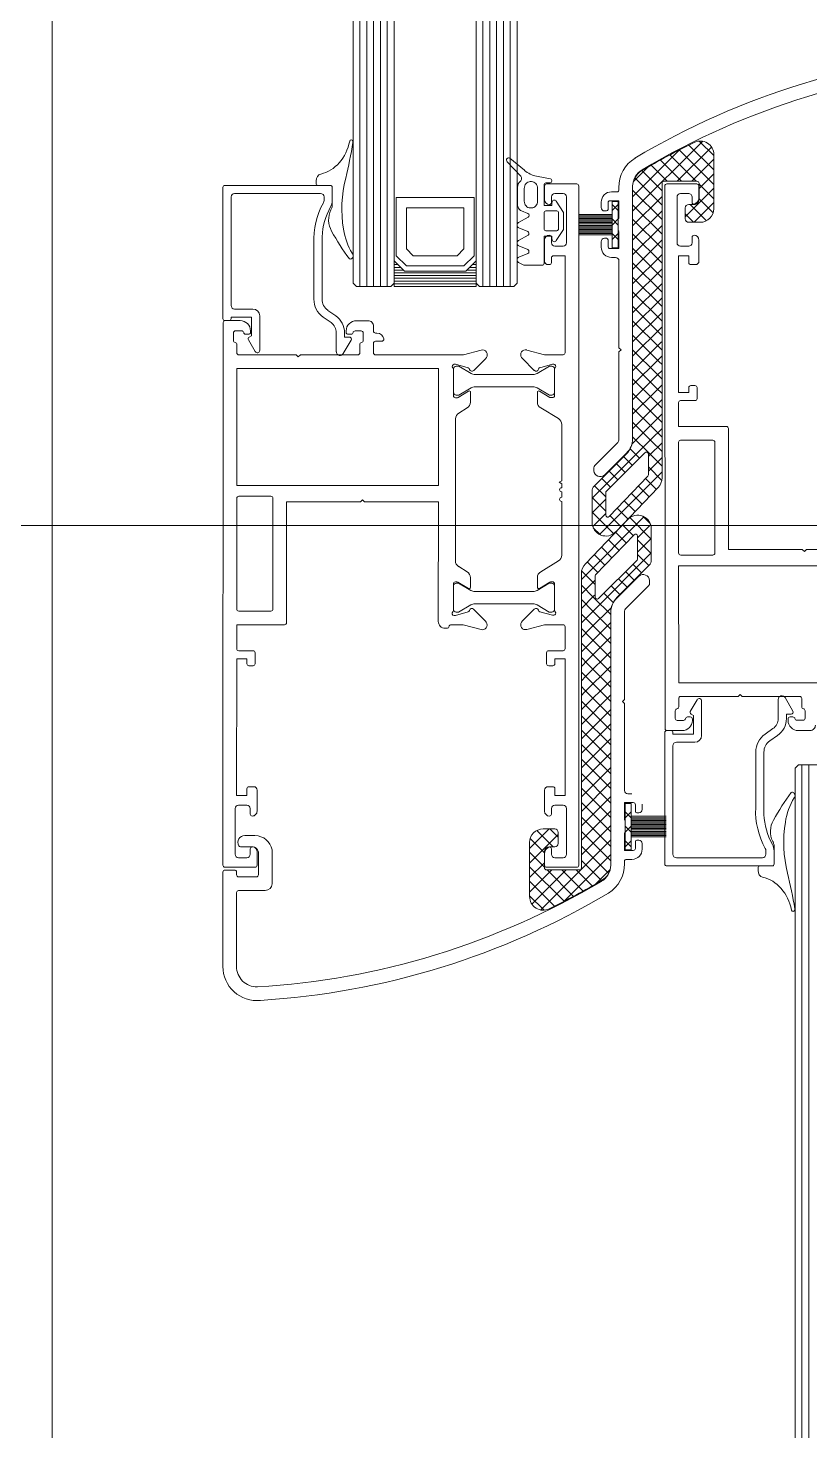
# Model space of a CAD drawing. Header units: centimetres. Extents: x 118932 to 154602, y -32682 to -23521.
# Drawn here: x 137013.46 to 137024.9, y -28191.55 to -28171.02 of the extents above; entities that cross this region are included whole.
import ezdxf

# ---------------------------------------------------------------- set-up
doc = ezdxf.new("R2010")
doc.units = ezdxf.units.CM
doc.header["$LTSCALE"] = 50
doc.header["$MEASUREMENT"] = 0
doc.layers.add('GEN_02_TF_Pencere', color=7, linetype='Continuous', lineweight=9, true_color=0x6093ac)
doc.layers.add('GEN_05_ML_Mermer', color=7, linetype='Continuous', lineweight=9, true_color=0x9d8692)
doc.layers.add('revizyon notlar', color=1, linetype='Continuous', lineweight=30)

# ---------------------------------------------------------------- blocks, each defined once
blk = doc.blocks.new('P36')
at = {"layer": 'GEN_02_TF_Pencere'}
for p, q in [((137018.335, -28098.425), (137018.335, -28174.755)), ((137018.435, -28098.375), (137018.435, -28174.805)), ((137018.535, -28098.375), (137018.535, -28174.805)), ((137018.635, -28098.375), (137018.635, -28174.805)), ((137018.735, -28098.375), (137018.735, -28174.805)), ((137018.835, -28098.375), (137018.835, -28174.805)), ((137018.935, -28098.375), (137018.935, -28174.43)), ((137020.135, -28098.375), (137020.135, -28174.43)), ((137020.235, -28098.375), (137020.235, -28174.805)), ((137020.335, -28098.375), (137020.335, -28174.805)), ((137020.435, -28098.375), (137020.435, -28174.805)), ((137020.535, -28098.375), (137020.535, -28174.805)), ((137020.635, -28098.375), (137020.635, -28174.805)), ((137020.735, -28098.425), (137020.735, -28174.755)), ((137020.787, -28173.191), (137020.588, -28172.979)), ((137020.627, -28172.927), (137020.843, -28173.105)), ((137017.794, -28173.257), (137017.794, -28173.295)), ((137017.794, -28173.295), (137017.794, -28173.295)), ((137017.819, -28173.325), (137018.004, -28173.325)), ((137018.029, -28173.355), (137018.029, -28173.616)), ((137020.741, -28173.604), (137020.741, -28173.35)), ((137020.839, -28173.369), (137020.839, -28173.555)), ((137020.946, -28173.269), (137020.927, -28173.269)), ((137021.034, -28173.555), (137021.034, -28173.369)), ((137021.13, -28173.32), (137021.13, -28173.62)), ((137021.217, -28173.29), (137021.156, -28173.29)), ((137022.9, -28181.275), (137022.895, -28173.335)), ((137022.925, -28173.305), (137023.365, -28173.305)), ((137023.395, -28173.335), (137023.395, -28173.535)), ((137020.105, -28173.505), (137018.965, -28173.505)), ((137018.965, -28173.505), (137018.965, -28174.355)), ((137020.105, -28174.355), (137020.105, -28173.505)), ((137021.13, -28173.62), (137021.244, -28173.62)), ((137021.244, -28173.62), (137021.244, -28173.58)), ((137021.308, -28173.557), (137021.412, -28173.72)), ((137022.125, -28173.56), (137022.125, -28174.24)), ((137022.215, -28173.56), (137022.125, -28173.56)), ((137022.125, -28173.56), (137022.125, -28173.56)), ((137022.215, -28173.604), (137022.125, -28173.694)), ((137022.125, -28173.604), (137022.215, -28173.694)), ((137022.215, -28174.24), (137022.215, -28173.56)), ((137023.075, -28173.495), (137023.075, -28174.165)), ((137023.245, -28173.445), (137023.125, -28173.445)), ((137023.295, -28173.575), (137023.295, -28173.495)), ((137018.018, -28173.665), (137018.009, -28173.684)), ((137019.955, -28173.655), (137019.115, -28173.655)), ((137019.115, -28173.655), (137019.115, -28174.255)), ((137019.955, -28174.255), (137019.955, -28173.655)), ((137020.755, -28173.87), (137020.895, -28173.791)), ((137020.892, -28173.737), (137020.799, -28173.698)), ((137020.799, -28173.698), (137020.799, -28173.698)), ((137020.927, -28173.655), (137020.946, -28173.655)), ((137020.927, -28173.655), (137020.927, -28173.655)), ((137021.129, -28173.73), (137021.129, -28173.96)), ((137021.137, -28173.709), (137021.137, -28173.709)), ((137021.315, -28173.7), (137021.156, -28173.7)), ((137021.341, -28173.96), (137021.341, -28173.73)), ((137021.412, -28173.72), (137021.411, -28173.97)), ((137022.125, -28173.75), (137021.637, -28173.75)), ((137022.125, -28173.77), (137021.637, -28173.77)), ((137022.125, -28173.79), (137021.637, -28173.79)), ((137022.125, -28173.81), (137021.637, -28173.81)), ((137022.125, -28173.83), (137021.637, -28173.83)), ((137022.125, -28173.85), (137021.637, -28173.85)), ((137022.215, -28173.816), (137022.125, -28173.906)), ((137022.125, -28173.816), (137022.215, -28173.906)), ((137020.755, -28174.134), (137020.895, -28174.055)), ((137020.892, -28174.001), (137020.758, -28173.945)), ((137021.156, -28173.99), (137021.314, -28173.99)), ((137021.411, -28173.97), (137021.308, -28174.133)), ((137022.125, -28173.87), (137021.637, -28173.87)), ((137022.125, -28173.89), (137021.637, -28173.89)), ((137022.125, -28173.91), (137021.637, -28173.91)), ((137022.125, -28173.93), (137021.637, -28173.93)), ((137022.125, -28173.95), (137021.637, -28173.95)), ((137022.125, -28173.97), (137021.637, -28173.97)), ((137022.125, -28173.99), (137021.637, -28173.99)), ((137022.125, -28174.01), (137021.637, -28174.01)), ((137022.125, -28174.03), (137021.637, -28174.03)), ((137022.125, -28174.05), (137021.637, -28174.05)), ((137022.215, -28174.028), (137022.125, -28174.118)), ((137022.125, -28174.028), (137022.215, -28174.118)), ((137019.115, -28174.255), (137019.215, -28174.355)), ((137019.855, -28174.355), (137019.955, -28174.255)), ((137020.891, -28174.265), (137020.758, -28174.209)), ((137021.244, -28174.07), (137021.129, -28174.07)), ((137021.129, -28174.07), (137021.129, -28174.465)), ((137021.244, -28174.11), (137021.244, -28174.07)), ((137022.125, -28174.24), (137022.215, -28174.24)), ((137022.216, -28174.239), (137022.215, -28174.241)), ((137023.126, -28174.215), (137023.246, -28174.215)), ((137023.295, -28174.165), (137023.295, -28174.085)), ((137023.395, -28174.125), (137023.396, -28174.435)), ((137018.335, -28174.353), (137018.333, -28174.34)), ((137018.935, -28174.805), (137018.935, -28174.43)), ((137018.935, -28174.43), (137019.085, -28174.58)), ((137018.935, -28174.445), (137018.95, -28174.445)), ((137018.965, -28174.355), (137019.115, -28174.505)), ((137019.215, -28174.355), (137019.855, -28174.355)), ((137019.955, -28174.505), (137020.105, -28174.355)), ((137019.985, -28174.58), (137020.135, -28174.43)), ((137020.12, -28174.445), (137020.135, -28174.445)), ((137020.135, -28174.43), (137020.135, -28174.805)), ((137020.812, -28174.484), (137020.755, -28174.452)), ((137020.758, -28174.376), (137020.891, -28174.321)), ((137023.246, -28174.355), (137023.096, -28174.355)), ((137023.096, -28174.355), (137023.097, -28176.355)), ((137023.246, -28174.455), (137023.246, -28174.355)), ((137018.935, -28174.485), (137018.99, -28174.485)), ((137018.935, -28174.525), (137019.03, -28174.525)), ((137018.935, -28174.565), (137019.07, -28174.565)), ((137018.935, -28174.605), (137020.135, -28174.605)), ((137018.935, -28174.645), (137020.135, -28174.645)), ((137019.085, -28174.58), (137019.985, -28174.58)), ((137019.115, -28174.505), (137019.955, -28174.505)), ((137020, -28174.565), (137020.135, -28174.565)), ((137020.04, -28174.525), (137020.135, -28174.525)), ((137020.08, -28174.485), (137020.135, -28174.485)), ((137021.102, -28174.495), (137020.851, -28174.494)), ((137023.346, -28174.485), (137023.276, -28174.485)), ((137018.335, -28174.755), (137018.385, -28174.805)), ((137018.385, -28174.805), (137018.885, -28174.805)), ((137018.885, -28174.805), (137018.935, -28174.755)), ((137018.935, -28174.685), (137020.135, -28174.685)), ((137018.935, -28174.725), (137020.135, -28174.725)), ((137018.935, -28174.765), (137020.135, -28174.765)), ((137020.135, -28174.805), (137018.935, -28174.805)), ((137018.935, -28174.805), (137018.935, -28174.805)), ((137018.935, -28174.805), (137020.135, -28174.805)), ((137020.135, -28174.755), (137020.185, -28174.805)), ((137020.185, -28174.805), (137020.685, -28174.805)), ((137020.685, -28174.805), (137020.735, -28174.755)), ((137023.247, -28176.355), (137023.247, -28176.285)), ((137023.277, -28176.255), (137023.337, -28176.255)), ((137023.367, -28176.285), (137023.367, -28176.445)), ((137023.097, -28176.355), (137023.247, -28176.355)), ((137023.097, -28176.505), (137023.097, -28176.855)), ((137023.337, -28176.475), (137023.127, -28176.475)), ((137023.097, -28176.855), (137023.797, -28176.854)), ((137023.827, -28176.884), (137023.828, -28178.654)), ((137023.097, -28177.085), (137023.098, -28178.705)), ((137023.598, -28177.055), (137023.127, -28177.055)), ((137023.628, -28178.705), (137023.628, -28177.085)), ((137004.928, -28178.305), (137054.931, -28178.305)), ((137023.128, -28178.735), (137023.599, -28178.735)), ((137023.62, -28178.726), (137023.62, -28178.726)), ((137023.828, -28178.654), (137024.908, -28178.654)), ((137024.908, -28178.654), (137024.938, -28178.684)), ((137024.938, -28178.684), (137024.968, -28178.654)), ((137024.968, -28178.654), (137026.048, -28178.653)), ((137026.049, -28178.893), (137023.098, -28178.895)), ((137023.098, -28178.895), (137023.099, -28180.605)), ((137023.098, -28178.895), (137023.098, -28178.895)), ((137023.099, -28180.605), (137026.05, -28180.603)), ((137023.969, -28180.804), (137023.129, -28180.805)), ((137023.999, -28180.774), (137023.969, -28180.804)), ((137024.029, -28180.804), (137023.999, -28180.774)), ((137024.869, -28180.804), (137024.029, -28180.804)), ((137024.657, -28180.822), (137024.771, -28181.02)), ((137023.049, -28181.015), (137023.049, -28181.125)), ((137023.099, -28180.835), (137023.099, -28180.956)), ((137023.269, -28181.023), (137023.368, -28180.853)), ((137023.435, -28180.871), (137023.435, -28181.375)), ((137024.555, -28181.128), (137024.555, -28180.849)), ((137024.899, -28180.955), (137024.899, -28180.834)), ((137024.949, -28181.124), (137024.949, -28181.014)), ((137023.079, -28181.155), (137023.169, -28181.155)), ((137023.229, -28181.105), (137023.269, -28181.105)), ((137023.315, -28181.085), (137023.28, -28181.064)), ((137023.299, -28181.135), (137023.299, -28181.155)), ((137023.315, -28181.355), (137023.315, -28181.085)), ((137024.745, -28181.065), (137024.675, -28181.065)), ((137024.675, -28181.065), (137024.675, -28181.128)), ((137024.699, -28181.154), (137024.699, -28181.134)), ((137024.729, -28181.104), (137024.77, -28181.104)), ((137024.829, -28181.154), (137024.919, -28181.154)), ((137022.895, -28183.255), (137022.895, -28181.335)), ((137022.9, -28181.275), (137022.9, -28181.275)), ((137022.925, -28181.305), (137022.985, -28181.305)), ((137023.15, -28181.305), (137022.93, -28181.305)), ((137023.015, -28181.335), (137023.015, -28181.355)), ((137023.015, -28181.355), (137023.315, -28181.355)), ((137024.363, -28181.357), (137024.478, -28181.276)), ((137024.547, -28181.374), (137024.431, -28181.455)), ((137025.02, -28181.304), (137024.85, -28181.304)), ((137023.015, -28181.525), (137023.015, -28183.115)), ((137023.335, -28181.475), (137023.065, -28181.475)), ((137024.226, -28182.434), (137024.226, -28181.619)), ((137024.346, -28181.619), (137024.346, -28182.532)), ((137024.801, -28181.855), (137024.851, -28181.805)), ((137024.801, -28181.855), (137024.801, -28258.685)), ((137024.851, -28181.805), (137025.351, -28181.805)), ((137024.901, -28181.805), (137024.901, -28258.735)), ((137025.001, -28181.805), (137025.001, -28258.735)), ((137022.314, -28182.37), (137022.316, -28182.368)), ((137022.405, -28182.369), (137022.315, -28182.369)), ((137022.315, -28182.369), (137022.315, -28183.049)), ((137022.405, -28183.049), (137022.405, -28182.369)), ((137022.315, -28182.581), (137022.405, -28182.491)), ((137022.405, -28182.581), (137022.315, -28182.491)), ((137022.405, -28182.559), (137022.915, -28182.559)), ((137022.405, -28182.579), (137022.915, -28182.579)), ((137022.405, -28182.599), (137022.915, -28182.599)), ((137022.405, -28182.619), (137022.915, -28182.619)), ((137022.405, -28182.639), (137022.915, -28182.639)), ((137022.405, -28182.659), (137022.915, -28182.659)), ((137022.405, -28182.679), (137022.915, -28182.679)), ((137022.315, -28182.793), (137022.405, -28182.703)), ((137022.405, -28182.793), (137022.315, -28182.703)), ((137022.405, -28182.699), (137022.915, -28182.699)), ((137022.405, -28182.719), (137022.915, -28182.719)), ((137022.405, -28182.739), (137022.915, -28182.739)), ((137022.405, -28182.759), (137022.915, -28182.759)), ((137022.405, -28182.779), (137022.915, -28182.779)), ((137022.405, -28182.799), (137022.915, -28182.799)), ((137022.405, -28182.819), (137022.915, -28182.819)), ((137022.405, -28182.839), (137022.915, -28182.839)), ((137022.405, -28182.859), (137022.915, -28182.859)), ((137022.315, -28183.006), (137022.405, -28182.916)), ((137022.405, -28183.006), (137022.315, -28182.916)), ((137022.315, -28183.049), (137022.405, -28183.049)), ((137022.405, -28183.049), (137022.405, -28183.049)), ((137024.375, -28183.115), (137024.375, -28183.063)), ((137024.495, -28183.066), (137024.495, -28183.255)), ((137022.895, -28183.255), (137022.895, -28183.255)), ((137024.465, -28183.285), (137022.925, -28183.285)), ((137023.065, -28183.165), (137024.325, -28183.165))]:
    blk.add_line(p, q, dxfattribs=at)
at = {"layer": 'GEN_02_TF_Pencere', "extrusion": (0, 0, -1)}
for p, q in [((137022.425, -28173.705), (137023.451, -28172.679)), ((137022.425, -28173.493), (137023.117, -28172.801)), ((137023.077, -28173.266), (137023.579, -28172.764)), ((137023.107, -28172.806), (137023.613, -28173.312)), ((137023.248, -28172.735), (137023.613, -28173.1)), ((137023.401, -28172.676), (137023.613, -28172.888)), ((137022.46, -28172.926), (137022.46, -28172.926)), ((137022.696, -28173.031), (137022.93, -28173.266)), ((137022.831, -28172.955), (137023.142, -28173.266)), ((137022.968, -28172.88), (137023.354, -28173.266)), ((137023.289, -28173.266), (137023.613, -28172.942)), ((137023.613, -28173.666), (137023.613, -28172.876)), ((137022.435, -28173.271), (137022.647, -28173.059)), ((137022.457, -28173.217), (137022.855, -28173.615)), ((137022.562, -28173.109), (137022.855, -28173.403)), ((137023.397, -28173.37), (137023.613, -28173.154)), ((137016.429, -28173.355), (137016.429, -28175.275)), ((137016.429, -28173.355), (137016.429, -28173.355)), ((137017.999, -28173.325), (137016.459, -28173.325)), ((137018.029, -28173.544), (137018.029, -28173.355)), ((137021.137, -28173.335), (137021.137, -28173.535)), ((137021.607, -28173.305), (137021.167, -28173.305)), ((137021.637, -28183.275), (137021.637, -28173.335)), ((137022.115, -28173.42), (137022.195, -28173.42)), ((137022.225, -28173.39), (137022.225, -28173.356)), ((137022.425, -28173.336), (137022.425, -28177.032)), ((137022.425, -28173.336), (137022.425, -28177.032)), ((137022.425, -28173.397), (137022.855, -28173.827)), ((137022.855, -28177.605), (137022.855, -28173.296)), ((137022.885, -28173.266), (137023.365, -28173.266)), ((137023.195, -28173.784), (137023.613, -28173.366)), ((137023.397, -28173.296), (137023.397, -28173.496)), ((137023.397, -28173.308), (137023.613, -28173.524)), ((137016.549, -28175.085), (137016.549, -28173.495)), ((137016.599, -28173.445), (137017.859, -28173.445)), ((137017.909, -28173.495), (137017.909, -28173.546)), ((137021.237, -28173.575), (137021.237, -28173.495)), ((137021.287, -28173.445), (137021.407, -28173.445)), ((137021.457, -28173.495), (137021.457, -28174.165)), ((137021.965, -28173.65), (137021.965, -28173.57)), ((137022.065, -28173.58), (137022.065, -28173.68)), ((137022.225, -28173.55), (137022.095, -28173.55)), ((137022.225, -28173.803), (137022.225, -28173.55)), ((137022.425, -28173.917), (137022.855, -28173.487)), ((137022.425, -28173.609), (137022.855, -28174.039)), ((137023.305, -28173.604), (137023.245, -28173.604)), ((137023.269, -28173.604), (137023.507, -28173.842)), ((137023.325, -28173.866), (137023.613, -28173.578)), ((137023.395, -28173.519), (137023.603, -28173.727)), ((137022.045, -28173.7), (137022.015, -28173.7)), ((137022.215, -28173.98), (137022.215, -28173.82)), ((137022.425, -28174.129), (137022.855, -28173.699)), ((137022.425, -28173.821), (137022.855, -28174.251)), ((137023.195, -28173.654), (137023.195, -28173.816)), ((137023.195, -28173.743), (137023.318, -28173.866)), ((137022.225, -28174.25), (137022.225, -28173.998)), ((137022.425, -28174.342), (137022.855, -28173.912)), ((137022.425, -28174.034), (137022.855, -28174.464)), ((137023.245, -28173.866), (137023.413, -28173.866)), ((137017.76, -28174.175), (137017.76, -28174.99)), ((137017.88, -28174.99), (137017.88, -28174.077)), ((137021.137, -28174.125), (137021.137, -28174.435)), ((137021.237, -28174.165), (137021.237, -28174.085)), ((137021.407, -28174.215), (137021.287, -28174.215)), ((137021.965, -28174.23), (137021.965, -28174.15)), ((137022.015, -28174.1), (137022.045, -28174.1)), ((137022.065, -28174.12), (137022.065, -28174.22)), ((137022.095, -28174.25), (137022.225, -28174.25)), ((137022.425, -28174.554), (137022.855, -28174.124)), ((137022.425, -28174.246), (137022.855, -28174.676)), ((137021.237, -28174.455), (137021.237, -28174.385)), ((137021.267, -28174.355), (137021.437, -28174.355)), ((137021.437, -28174.355), (137021.437, -28175.775)), ((137022.175, -28174.38), (137022.115, -28174.38)), ((137022.225, -28175.701), (137022.225, -28174.43)), ((137022.425, -28174.766), (137022.855, -28174.336)), ((137022.425, -28174.458), (137022.855, -28174.888)), ((137021.187, -28174.485), (137021.207, -28174.485)), ((137022.425, -28174.978), (137022.855, -28174.548)), ((137022.425, -28174.67), (137022.855, -28175.1)), ((137022.425, -28175.19), (137022.855, -28174.76)), ((137022.425, -28174.882), (137022.855, -28175.312)), ((137022.425, -28175.402), (137022.855, -28174.972)), ((137016.549, -28175.275), (137016.549, -28175.255)), ((137016.549, -28175.255), (137016.849, -28175.255)), ((137016.869, -28175.135), (137016.599, -28175.135)), ((137016.849, -28175.255), (137016.849, -28175.525)), ((137016.969, -28175.739), (137016.969, -28175.235)), ((137017.897, -28175.252), (137018.012, -28175.333)), ((137018.081, -28175.235), (137017.965, -28175.154)), ((137022.425, -28175.094), (137022.848, -28175.517)), ((137022.425, -28175.614), (137022.855, -28175.184)), ((137016.434, -28175.334), (137016.429, -28183.274)), ((137016.434, -28175.334), (137016.434, -28175.334)), ((137016.459, -28175.305), (137016.519, -28175.305)), ((137016.684, -28175.305), (137016.464, -28175.304)), ((137016.583, -28175.594), (137016.583, -28175.484)), ((137016.613, -28175.454), (137016.703, -28175.455)), ((137016.833, -28175.475), (137016.833, -28175.455)), ((137018.089, -28175.481), (137018.089, -28175.76)), ((137018.209, -28175.545), (137018.209, -28175.481)), ((137018.233, -28175.455), (137018.233, -28175.475)), ((137018.363, -28175.455), (137018.453, -28175.456)), ((137018.554, -28175.306), (137018.384, -28175.306)), ((137018.483, -28175.486), (137018.483, -28175.596)), ((137018.633, -28175.456), (137018.634, -28175.386)), ((137018.684, -28175.486), (137018.663, -28175.486)), ((137022.425, -28175.306), (137022.829, -28175.71)), ((137022.425, -28175.826), (137022.855, -28175.396)), ((137016.633, -28175.775), (137016.633, -28175.654)), ((137016.763, -28175.505), (137016.803, -28175.505)), ((137016.803, -28175.586), (137016.902, -28175.757)), ((137016.849, -28175.525), (137016.814, -28175.545)), ((137018.191, -28175.787), (137018.305, -28175.59)), ((137018.279, -28175.545), (137018.209, -28175.545)), ((137018.263, -28175.505), (137018.304, -28175.505)), ((137018.433, -28175.655), (137018.433, -28175.776)), ((137018.633, -28175.776), (137018.633, -28175.636)), ((137018.663, -28175.606), (137018.753, -28175.606)), ((137022.425, -28175.519), (137022.809, -28175.902)), ((137022.425, -28176.039), (137022.837, -28175.627)), ((137022.837, -28175.627), (137022.855, -28175.609)), ((137022.848, -28175.517), (137022.855, -28175.524)), ((137017.503, -28175.805), (137016.663, -28175.805)), ((137017.533, -28175.835), (137017.503, -28175.805)), ((137017.563, -28175.805), (137017.533, -28175.835)), ((137018.403, -28175.806), (137017.563, -28175.805)), ((137019.949, -28175.806), (137018.663, -28175.806)), ((137020.21, -28175.737), (137019.949, -28175.806)), ((137020.1, -28176.034), (137020.273, -28175.863)), ((137020.273, -28175.863), (137020.285, -28175.845)), ((137020.8, -28175.843), (137020.813, -28175.86)), ((137020.813, -28175.86), (137020.986, -28176.032)), ((137021.136, -28175.805), (137020.876, -28175.735)), ((137021.407, -28175.805), (137021.136, -28175.805)), ((137022.255, -28175.731), (137022.225, -28175.701)), ((137022.225, -28175.761), (137022.255, -28175.731)), ((137022.225, -28177.032), (137022.225, -28175.761)), ((137022.425, -28175.731), (137022.789, -28176.095)), ((137022.425, -28176.251), (137022.813, -28175.863)), ((137022.809, -28175.902), (137022.855, -28175.948)), ((137022.813, -28175.863), (137022.855, -28175.821)), ((137022.829, -28175.71), (137022.855, -28175.736)), ((137016.632, -28177.715), (137016.633, -28176.005)), ((137016.633, -28176.005), (137019.584, -28176.006)), ((137019.584, -28176.006), (137019.583, -28177.716)), ((137019.803, -28176.013), (137019.803, -28176.353)), ((137019.803, -28176.404), (137019.804, -28176.017)), ((137019.815, -28175.944), (137019.834, -28175.944)), ((137019.834, -28175.944), (137020.018, -28175.995)), ((137019.88, -28175.973), (137019.843, -28175.973)), ((137020.06, -28176.077), (137019.88, -28175.973)), ((137020.967, -28176.093), (137020.12, -28176.093)), ((137021.207, -28175.973), (137021.027, -28176.077)), ((137021.068, -28175.993), (137021.252, -28175.942)), ((137021.243, -28175.973), (137021.207, -28175.973)), ((137021.252, -28175.942), (137021.27, -28175.942)), ((137021.282, -28176.015), (137021.282, -28176.402)), ((137021.283, -28176.353), (137021.283, -28176.013)), ((137022.425, -28175.943), (137022.77, -28176.287)), ((137022.425, -28176.463), (137022.789, -28176.099)), ((137022.789, -28176.099), (137022.855, -28176.033)), ((137022.789, -28176.095), (137022.855, -28176.161)), ((137019.88, -28176.393), (137020.06, -28176.289)), ((137020.12, -28176.273), (137020.967, -28176.273)), ((137020.12, -28176.273), (137020.12, -28176.273)), ((137021.027, -28176.289), (137021.207, -28176.393)), ((137022.425, -28176.155), (137022.75, -28176.48)), ((137022.765, -28176.335), (137022.855, -28176.245)), ((137022.77, -28176.287), (137022.855, -28176.373)), ((137019.855, -28176.434), (137019.833, -28176.434)), ((137019.843, -28176.393), (137019.88, -28176.393)), ((137020.023, -28176.337), (137019.871, -28176.429)), ((137020.053, -28176.496), (137020.053, -28176.354)), ((137021.032, -28176.352), (137021.032, -28176.494)), ((137021.215, -28176.428), (137021.062, -28176.335)), ((137021.207, -28176.393), (137021.243, -28176.393)), ((137021.252, -28176.432), (137021.23, -28176.432)), ((137022.425, -28176.675), (137022.765, -28176.335)), ((137022.425, -28176.367), (137022.73, -28176.672)), ((137022.741, -28176.572), (137022.855, -28176.457)), ((137022.75, -28176.48), (137022.855, -28176.585)), ((137019.881, -28176.657), (137020.005, -28176.582)), ((137021.08, -28176.58), (137021.34, -28176.738)), ((137022.425, -28176.887), (137022.741, -28176.572)), ((137022.425, -28176.579), (137022.711, -28176.865)), ((137022.717, -28176.808), (137022.855, -28176.669)), ((137022.73, -28176.672), (137022.855, -28176.797)), ((137019.832, -28177.913), (137019.833, -28176.743)), ((137021.387, -28176.824), (137021.387, -28177.648)), ((137022.416, -28177.109), (137022.717, -28176.808)), ((137022.425, -28176.791), (137022.691, -28177.057)), ((137022.693, -28177.044), (137022.855, -28176.881)), ((137022.711, -28176.865), (137022.855, -28177.009)), ((137021.832, -28177.904), (137022.693, -28177.044)), ((137021.871, -28177.425), (137022.196, -28177.103)), ((137022.425, -28177.003), (137022.672, -28177.25)), ((137022.668, -28177.28), (137022.855, -28177.094)), ((137022.691, -28177.057), (137022.855, -28177.221)), ((137022.331, -28177.258), (137021.862, -28177.728)), ((137022.337, -28177.244), (137022.013, -28177.566)), ((137022.041, -28177.801), (137022.604, -28177.238)), ((137022.294, -28177.296), (137022.42, -28177.422)), ((137022.389, -28177.179), (137022.526, -28177.316)), ((137022.655, -28177.259), (137022.655, -28177.562)), ((137022.655, -28177.259), (137022.655, -28177.259)), ((137022.655, -28177.294), (137022.668, -28177.28)), ((137022.655, -28177.506), (137022.855, -28177.306)), ((137022.672, -28177.25), (137022.855, -28177.433)), ((137021.856, -28177.503), (137021.856, -28177.46)), ((137021.939, -28178.434), (137022.855, -28177.518)), ((137022.081, -28177.508), (137022.208, -28177.634)), ((137022.187, -28177.402), (137022.314, -28177.528)), ((137022.655, -28177.446), (137022.852, -28177.642)), ((137019.583, -28177.716), (137016.632, -28177.715)), ((137016.632, -28177.715), (137016.632, -28177.715)), ((137021.387, -28177.648), (137021.349, -28177.67)), ((137021.349, -28177.67), (137021.387, -28177.691)), ((137021.387, -28177.691), (137021.387, -28177.75)), ((137021.869, -28177.72), (137022.032, -28177.883)), ((137021.975, -28177.614), (137022.102, -28177.74)), ((137022.647, -28177.583), (137022.084, -28178.172)), ((137022.177, -28178.395), (137022.797, -28177.746)), ((137022.511, -28177.725), (137022.667, -28177.882)), ((137022.614, -28177.617), (137022.771, -28177.773)), ((137022.855, -28177.605), (137022.855, -28177.605)), ((137016.631, -28179.524), (137016.632, -28177.905)), ((137016.662, -28177.875), (137017.133, -28177.875)), ((137017.154, -28177.884), (137017.154, -28177.884)), ((137017.162, -28177.905), (137017.162, -28179.525)), ((137017.361, -28179.725), (137017.362, -28177.955)), ((137017.362, -28177.955), (137018.442, -28177.956)), ((137018.442, -28177.956), (137018.472, -28177.926)), ((137018.472, -28177.926), (137018.502, -28177.956)), ((137018.502, -28177.956), (137019.582, -28177.956)), ((137019.582, -28177.956), (137019.581, -28179.706)), ((137019.832, -28178.82), (137019.832, -28177.913)), ((137021.387, -28177.81), (137021.387, -28177.89)), ((137021.387, -28177.95), (137021.387, -28178.735)), ((137021.832, -28177.799), (137021.832, -28178.257)), ((137021.832, -28177.895), (137022.032, -28178.095)), ((137021.832, -28178.116), (137022.032, -28177.916)), ((137022.032, -28178.151), (137022.032, -28177.822)), ((137022.303, -28177.942), (137022.46, -28178.099)), ((137022.407, -28177.834), (137022.563, -28177.99)), ((137021.832, -28178.108), (137022.146, -28178.421)), ((137021.842, -28178.319), (137022.032, -28178.129)), ((137022.096, -28178.159), (137022.253, -28178.316)), ((137022.2, -28178.051), (137022.356, -28178.207)), ((137022.591, -28178.175), (137021.675, -28179.091)), ((137022.353, -28178.214), (137021.734, -28178.863)), ((137021.849, -28178.336), (137021.953, -28178.441)), ((137022.434, -28178.45), (137022.278, -28178.293)), ((137022.698, -28178.502), (137022.384, -28178.188)), ((137022.688, -28178.291), (137022.498, -28178.481)), ((137022.682, -28178.273), (137022.577, -28178.169)), ((137022.698, -28178.811), (137022.698, -28178.352)), ((137021.883, -28179.027), (137022.446, -28178.437)), ((137022.227, -28178.667), (137022.07, -28178.511)), ((137022.331, -28178.558), (137022.174, -28178.402)), ((137022.498, -28178.458), (137022.498, -28178.787)), ((137022.698, -28178.493), (137022.498, -28178.693)), ((137022.698, -28178.714), (137022.498, -28178.514)), ((137022.698, -28178.705), (137021.838, -28179.565)), ((137022.02, -28178.884), (137021.863, -28178.728)), ((137022.123, -28178.775), (137021.967, -28178.619)), ((137022.661, -28178.889), (137022.498, -28178.726)), ((137020.004, -28178.981), (137019.88, -28178.905)), ((137021.34, -28178.821), (137021.08, -28178.979)), ((137021.875, -28179.164), (137021.679, -28178.967)), ((137021.916, -28178.992), (137021.76, -28178.836)), ((137022.489, -28178.808), (137021.926, -28179.371)), ((137022.199, -28179.351), (137022.669, -28178.881)), ((137022.449, -28179.101), (137022.323, -28178.975)), ((137022.555, -28178.995), (137022.429, -28178.869)), ((137019.802, -28179.546), (137019.802, -28179.159)), ((137019.802, -28179.529), (137019.802, -28179.189)), ((137019.832, -28179.129), (137019.853, -28179.129)), ((137019.842, -28179.149), (137019.878, -28179.149)), ((137019.869, -28179.133), (137020.021, -28179.226)), ((137019.878, -28179.149), (137020.058, -28179.253)), ((137020.052, -28179.209), (137020.052, -28179.067)), ((137021.026, -28179.253), (137021.206, -28179.149)), ((137021.032, -28179.065), (137021.032, -28179.207)), ((137021.062, -28179.224), (137021.215, -28179.131)), ((137021.206, -28179.149), (137021.242, -28179.149)), ((137021.23, -28179.127), (137021.252, -28179.127)), ((137021.282, -28179.157), (137021.282, -28179.544)), ((137021.282, -28179.189), (137021.282, -28179.529)), ((137021.675, -28179.005), (137021.675, -28183.314)), ((137021.675, -28179.005), (137021.675, -28179.005)), ((137021.875, -28179.104), (137021.675, -28179.304)), ((137021.859, -28179.36), (137021.675, -28179.176)), ((137021.875, -28179.35), (137021.875, -28179.047)), ((137022.237, -28179.313), (137022.111, -28179.187)), ((137022.193, -28179.365), (137022.518, -28179.043)), ((137022.343, -28179.207), (137022.217, -28179.081)), ((137022.659, -28179.185), (137022.334, -28179.507)), ((137022.674, -28179.107), (137022.674, -28179.149)), ((137020.118, -28179.269), (137020.966, -28179.269)), ((137020.118, -28179.269), (137020.118, -28179.269)), ((137021.862, -28179.329), (137021.675, -28179.516)), ((137021.839, -28179.552), (137021.675, -28179.388)), ((137022.105, -28179.606), (137021.859, -28179.36)), ((137021.875, -28179.316), (137021.862, -28179.329)), ((137021.875, -28179.35), (137021.875, -28179.35)), ((137022.141, -28179.43), (137022.004, -28179.293)), ((137017.132, -28179.555), (137016.661, -28179.555)), ((137020.016, -28179.568), (137019.832, -28179.619)), ((137019.878, -28179.569), (137019.842, -28179.569)), ((137020.058, -28179.465), (137019.878, -28179.569)), ((137020.27, -28179.701), (137020.098, -28179.529)), ((137020.966, -28179.449), (137020.118, -28179.449)), ((137020.986, -28179.527), (137020.813, -28179.699)), ((137021.206, -28179.569), (137021.026, -28179.465)), ((137021.252, -28179.617), (137021.068, -28179.566)), ((137021.242, -28179.569), (137021.206, -28179.569)), ((137021.838, -28179.565), (137021.675, -28179.728)), ((137021.819, -28179.744), (137021.675, -28179.6)), ((137022.114, -28179.501), (137021.814, -28179.802)), ((137022.105, -28179.818), (137021.839, -28179.552)), ((137022.105, -28183.273), (137022.105, -28179.577)), ((137022.105, -28183.273), (137022.105, -28179.577)), ((137022.305, -28179.577), (137022.305, -28180.848)), ((137016.631, -28180.104), (137016.631, -28179.755)), ((137016.631, -28179.755), (137017.331, -28179.755)), ((137019.681, -28179.806), (137019.716, -28179.806)), ((137019.736, -28179.791), (137019.741, -28179.771)), ((137019.76, -28179.756), (137019.947, -28179.756)), ((137019.832, -28179.619), (137019.813, -28179.619)), ((137019.947, -28179.756), (137020.208, -28179.826)), ((137020.283, -28179.719), (137020.27, -28179.701)), ((137020.813, -28179.699), (137020.8, -28179.717)), ((137020.876, -28179.824), (137021.136, -28179.755)), ((137021.136, -28179.755), (137021.407, -28179.755)), ((137021.27, -28179.617), (137021.252, -28179.617)), ((137021.437, -28179.785), (137021.437, -28180.105)), ((137021.814, -28179.802), (137021.675, -28179.94)), ((137022.105, -28179.722), (137021.79, -28180.038)), ((137022.105, -28180.03), (137021.819, -28179.744)), ((137021.8, -28179.937), (137021.675, -28179.812)), ((137022.105, -28179.934), (137021.765, -28180.274)), ((137022.105, -28180.242), (137021.8, -28179.937)), ((137016.871, -28180.135), (137016.661, -28180.135)), ((137016.901, -28180.325), (137016.901, -28180.165)), ((137021.167, -28180.165), (137021.167, -28180.325)), ((137021.407, -28180.135), (137021.197, -28180.135)), ((137021.78, -28180.129), (137021.675, -28180.024)), ((137021.79, -28180.038), (137021.675, -28180.152)), ((137022.105, -28180.146), (137021.741, -28180.51)), ((137022.105, -28180.454), (137021.78, -28180.129)), ((137016.63, -28182.254), (137016.631, -28180.254)), ((137016.631, -28180.254), (137016.781, -28180.255)), ((137016.781, -28180.255), (137016.781, -28180.325)), ((137016.811, -28180.355), (137016.871, -28180.355)), ((137021.197, -28180.355), (137021.257, -28180.355)), ((137021.287, -28180.325), (137021.287, -28180.255)), ((137021.287, -28180.255), (137021.437, -28180.255)), ((137021.437, -28180.255), (137021.437, -28182.255)), ((137021.761, -28180.322), (137021.675, -28180.237)), ((137021.765, -28180.274), (137021.675, -28180.364)), ((137022.105, -28180.359), (137021.717, -28180.746)), ((137022.105, -28180.667), (137021.761, -28180.322)), ((137021.741, -28180.514), (137021.675, -28180.449)), ((137021.741, -28180.51), (137021.675, -28180.576)), ((137022.105, -28180.571), (137021.693, -28180.983)), ((137022.105, -28180.879), (137021.741, -28180.514)), ((137021.721, -28180.707), (137021.675, -28180.661)), ((137021.717, -28180.746), (137021.675, -28180.789)), ((137022.105, -28180.783), (137021.675, -28181.213)), ((137022.105, -28181.091), (137021.721, -28180.707)), ((137021.702, -28180.899), (137021.675, -28180.873)), ((137021.693, -28180.983), (137021.675, -28181.001)), ((137022.105, -28180.995), (137021.675, -28181.425)), ((137022.105, -28181.303), (137021.702, -28180.899)), ((137022.305, -28180.848), (137022.275, -28180.878)), ((137022.275, -28180.878), (137022.305, -28180.908)), ((137022.305, -28180.908), (137022.305, -28182.179)), ((137021.682, -28181.092), (137021.675, -28181.085)), ((137022.105, -28181.207), (137021.675, -28181.637)), ((137022.105, -28181.515), (137021.682, -28181.092)), ((137022.105, -28181.727), (137021.675, -28181.297)), ((137022.105, -28181.419), (137021.675, -28181.849)), ((137022.105, -28181.939), (137021.675, -28181.509)), ((137022.105, -28181.631), (137021.675, -28182.061)), ((137022.105, -28182.151), (137021.675, -28181.722)), ((137022.105, -28181.844), (137021.675, -28182.273)), ((137022.105, -28182.364), (137021.675, -28181.934)), ((137022.105, -28182.056), (137021.675, -28182.486)), ((137016.78, -28182.255), (137016.63, -28182.254)), ((137016.78, -28182.155), (137016.78, -28182.255)), ((137016.88, -28182.125), (137016.81, -28182.125)), ((137016.929, -28182.485), (137016.93, -28182.175)), ((137021.137, -28182.175), (137021.137, -28182.485)), ((137021.257, -28182.125), (137021.187, -28182.125)), ((137021.287, -28182.255), (137021.287, -28182.155)), ((137021.437, -28182.255), (137021.287, -28182.255)), ((137022.105, -28182.576), (137021.675, -28182.146)), ((137022.105, -28182.268), (137021.675, -28182.698)), ((137022.355, -28182.229), (137022.415, -28182.229)), ((137024.801, -28182.257), (137024.799, -28182.269)), ((137016.609, -28183.114), (137016.609, -28182.444)), ((137016.66, -28182.395), (137016.78, -28182.395)), ((137016.829, -28182.445), (137016.829, -28182.525)), ((137021.237, -28182.525), (137021.237, -28182.445)), ((137021.287, -28182.395), (137021.407, -28182.395)), ((137021.457, -28182.445), (137021.457, -28183.115)), ((137022.105, -28182.788), (137021.675, -28182.358)), ((137022.435, -28182.359), (137022.305, -28182.359)), ((137022.305, -28182.359), (137022.305, -28182.612)), ((137022.465, -28182.489), (137022.465, -28182.389)), ((137022.565, -28182.379), (137022.565, -28182.459)), ((137022.105, -28182.48), (137021.675, -28182.91)), ((137022.105, -28183), (137021.675, -28182.57)), ((137022.315, -28182.629), (137022.315, -28182.789)), ((137022.515, -28182.509), (137022.485, -28182.509)), ((137016.749, -28182.841), (137016.898, -28182.841)), ((137021.205, -28182.744), (137020.917, -28183.031)), ((137021.335, -28182.826), (137020.917, -28183.243)), ((137021.135, -28183.091), (137020.927, -28182.882)), ((137021.261, -28183.005), (137021.024, -28182.767)), ((137021.285, -28182.744), (137021.117, -28182.744)), ((137021.335, -28182.866), (137021.212, -28182.744)), ((137021.335, -28182.955), (137021.335, -28182.794)), ((137022.105, -28182.692), (137021.675, -28183.122)), ((137022.105, -28183.212), (137021.675, -28182.782)), ((137022.305, -28182.806), (137022.305, -28183.059)), ((137016.859, -28183.005), (137016.688, -28183.005)), ((137016.829, -28183.035), (137016.829, -28183.115)), ((137016.929, -28183.275), (137016.929, -28183.075)), ((137016.948, -28183.415), (137016.948, -28183.08)), ((137017.148, -28183.051), (137017.148, -28183.545)), ((137020.917, -28182.944), (137020.917, -28183.733)), ((137021.134, -28183.301), (137020.917, -28183.085)), ((137022.105, -28182.904), (137021.079, -28183.93)), ((137021.137, -28183.075), (137021.137, -28183.275)), ((137021.225, -28183.005), (137021.285, -28183.005)), ((137021.237, -28183.115), (137021.237, -28183.035)), ((137022.073, -28183.392), (137021.675, -28182.994)), ((137022.305, -28183.059), (137022.435, -28183.059)), ((137022.465, -28183.029), (137022.465, -28182.929)), ((137022.485, -28182.909), (137022.515, -28182.909)), ((137022.565, -28182.959), (137022.565, -28183.039)), ((137024.484, -28182.944), (137024.475, -28182.925)), ((137024.495, -28183.255), (137024.495, -28182.994)), ((137016.779, -28183.165), (137016.659, -28183.165)), ((137021.134, -28183.239), (137020.917, -28183.456)), ((137021.423, -28183.803), (137020.917, -28183.297)), ((137021.134, -28183.314), (137021.134, -28183.114)), ((137021.407, -28183.165), (137021.287, -28183.165)), ((137022.105, -28183.116), (137021.413, -28183.808)), ((137021.637, -28183.275), (137021.637, -28183.275)), ((137021.969, -28183.5), (137021.675, -28183.206)), ((137022.305, -28183.219), (137022.305, -28183.254)), ((137022.415, -28183.189), (137022.335, -28183.189)), ((137024.285, -28183.285), (137024.47, -28183.285)), ((137016.429, -28184.756), (137016.429, -28183.375)), ((137016.459, -28183.304), (137016.899, -28183.305)), ((137016.459, -28183.345), (137016.599, -28183.345)), ((137016.629, -28183.375), (137016.629, -28183.415)), ((137016.659, -28183.445), (137016.918, -28183.445)), ((137021.241, -28183.344), (137020.917, -28183.668)), ((137021.454, -28183.344), (137020.952, -28183.846)), ((137021.645, -28183.344), (137021.165, -28183.344)), ((137021.167, -28183.305), (137021.607, -28183.305)), ((137021.562, -28183.73), (137021.176, -28183.344)), ((137021.699, -28183.655), (137021.388, -28183.344)), ((137021.835, -28183.578), (137021.6, -28183.344)), ((137022.095, -28183.339), (137021.884, -28183.55)), ((137024.26, -28183.353), (137024.26, -28183.315)), ((137024.26, -28183.315), (137024.26, -28183.315)), ((137016.629, -28183.675), (137016.629, -28184.756)), ((137017.048, -28183.645), (137016.659, -28183.645)), ((137021.283, -28183.875), (137020.917, -28183.509)), ((137022.07, -28183.683), (137022.07, -28183.683)), ((137021.129, -28183.933), (137020.917, -28183.721))]:
    blk.add_line(p, q, dxfattribs=at)
for centre, radius, start, end in [((-137028.256, -28182.684), 11.35, 59.2896, 86.4497), ((-137028.256, -28182.684), 11.15, 59.2971, 86.6114), ((-137028.236, -28182.683), 11.129, 59.2979, 63.8143), ((-137023.413, -28172.876), 0.2, 63.8142, 180), ((-137022.716, -28173.345), 0.491, 358.7016, 58.5544), ((-137022.716, -28173.345), 0.291, 1.6867, 58.3334), ((-137022.696, -28173.345), 0.271, 1.7479, 58.2984), ((-137016.459, -28173.355), 0.03, 0.0001, 89.9999), ((-137017.999, -28173.355), 0.03, 90.0001, 179.9999), ((-137021.167, -28173.335), 0.03, 360, 90), ((-137021.607, -28173.335), 0.03, 90, 180), ((-137022.115, -28173.57), 0.15, 360, 90), ((-137022.195, -28173.39), 0.03, 180, 270), ((-137022.885, -28173.296), 0.03, 360, 90), ((-137023.365, -28173.297), 0.0312, 89.6263, 177.7267), ((-137016.599, -28173.495), 0.05, 0.0001, 90), ((-137018.879, -28174.125), 1.12, 357.4255, 29.0746), ((-137017.859, -28173.495), 0.05, 90.0001, 180), ((-137018.879, -28174.125), 1, 2.7351, 28.9494), ((-137017.839, -28173.546), 0.07, 180.0021, 209.0772), ((-137017.829, -28173.544), 0.2, 180.0023, 208.9527), ((-137021.207, -28173.535), 0.07, 270, 0), ((-137021.207, -28173.575), 0.03, 180, 270), ((-137021.287, -28173.495), 0.05, 360, 90), ((-137021.407, -28173.495), 0.05, 90, 180), ((-137022.095, -28173.58), 0.03, 360, 90), ((-137023.245, -28173.654), 0.05, 360, 90), ((-137023.293, -28173.501), 0.104, 176.8743, 263.2061), ((-137022.015, -28173.65), 0.05, 270, 0), ((-137022.045, -28173.68), 0.02, 180, 270), ((-137022.235, -28173.82), 0.02, 0, 60), ((-137023.245, -28173.816), 0.05, 270, 0), ((-137023.413, -28173.666), 0.2, 180, 270), ((-137021.207, -28174.125), 0.07, 360, 90), ((-137021.207, -28174.085), 0.03, 90, 180), ((-137022.235, -28173.98), 0.02, 300, 360), ((-137021.287, -28174.165), 0.05, 270, 0), ((-137021.407, -28174.165), 0.05, 180, 270), ((-137022.015, -28174.15), 0.05, 360, 90), ((-137022.115, -28174.23), 0.15, 270, 0), ((-137022.045, -28174.12), 0.02, 90, 180), ((-137022.095, -28174.22), 0.03, 270, 0), ((-137021.187, -28174.435), 0.05, 270, 0), ((-137021.207, -28174.455), 0.03, 180, 270), ((-137021.267, -28174.385), 0.03, 360, 90), ((-137022.175, -28174.43), 0.05, 90, 180), ((-137016.599, -28175.085), 0.05, 270, 359.9999), ((-137018.08, -28174.99), 0.32, 305.0133, 359.9866), ((-137018.08, -28174.99), 0.2, 305.0133, 359.9867), ((-137016.459, -28175.275), 0.03, 270.0011, 0), ((-137016.519, -28175.275), 0.03, 180.0027, 270), ((-137016.869, -28175.235), 0.1, 90.0001, 179.9999), ((-137017.909, -28175.481), 0.3, 125.0133, 179.9866), ((-137016.464, -28175.334), 0.03, 0.0328, 90.0329), ((-137016.613, -28175.484), 0.03, 0.0328, 90.0329), ((-137016.683, -28175.455), 0.15, 90.0329, 180.0329), ((-137016.704, -28175.484), 0.0295, 89.2206, 171.2528), ((-137016.763, -28175.475), 0.03, 270.0214, 350.4388), ((-137016.803, -28175.475), 0.03, 180.0329, 270.033), ((-137017.909, -28175.481), 0.18, 125.0134, 179.9867), ((-137018.383, -28175.456), 0.15, 0.0329, 90.0329), ((-137018.263, -28175.475), 0.03, 270.0328, 0.0329), ((-137018.305, -28175.476), 0.0291, 188.1401, 271.5298), ((-137018.363, -28175.485), 0.03, 9.627, 90.0328), ((-137018.453, -28175.486), 0.03, 90.0329, 180.033), ((-137018.554, -28175.386), 0.08, 90.0329, 180.033), ((-137018.663, -28175.456), 0.03, 270.0329, 0.033), ((-137018.684, -28175.586), 0.1, 90.0329, 171.8197), ((-137016.613, -28175.594), 0.03, 279.6271, 0.0329), ((-137016.603, -28175.654), 0.03, 99.6244, 180.0339), ((-137016.829, -28175.571), 0.03, 330, 59.9999), ((-137018.279, -28175.575), 0.03, 90.0009, 210), ((-137018.463, -28175.655), 0.0298, 359.7097, 80.7637), ((-137018.453, -28175.596), 0.03, 180.0329, 260.4388), ((-137018.663, -28175.636), 0.03, 0.0329, 90.033), ((-137018.754, -28175.576), 0.0297, 171.2302, 270.6073), ((-137016.663, -28175.775), 0.03, 270.0329, 0.033), ((-137016.933, -28175.739), 0.0361, 180, 330), ((-137018.144, -28175.76), 0.0546, 210, 0), ((-137018.403, -28175.776), 0.03, 180.0328, 270.0329), ((-137018.663, -28175.776), 0.03, 270.0328, 0.0329), ((-137020.228, -28175.804), 0.07, 75.0518, 215.0329), ((-137020.857, -28175.802), 0.07, 324.9992, 104.9788), ((-137021.407, -28175.775), 0.03, 180, 270), ((-137019.815, -28175.974), 0.03, 314.2452, 90.0328), ((-137019.774, -28176.017), 0.03, 134.2451, 180.0328), ((-137019.843, -28176.013), 0.04, 360, 90), ((-137020.01, -28176.024), 0.03, 104.4226, 167.7638), ((-137020.074, -28176.011), 0.0347, 221.3792, 348.2349), ((-137020.12, -28175.973), 0.12, 270, 299.9999), ((-137020.967, -28175.973), 0.12, 240.0001, 270), ((-137021.012, -28176.009), 0.0347, 191.807, 318.6356), ((-137021.075, -28176.022), 0.03, 12.3178, 75.5945), ((-137021.243, -28176.013), 0.04, 90, 180), ((-137021.27, -28175.972), 0.03, 90, 225.7878), ((-137021.312, -28176.015), 0.03, 0.0085, 45.7667), ((-137020.12, -28176.393), 0.12, 60.0001, 90), ((-137020.967, -28176.393), 0.12, 90, 120.0001), ((-137019.843, -28176.353), 0.04, 270.0001, 359.9999), ((-137019.833, -28176.404), 0.03, 270.0328, 0.0329), ((-137019.855, -28176.404), 0.03, 238.6326, 270.0325), ((-137019.953, -28176.496), 0.1, 180.0329, 238.6329), ((-137020.033, -28176.354), 0.02, 58.633, 180.033), ((-137021.12, -28176.501), 0.0886, 297.1901, 4.2162), ((-137021.052, -28176.352), 0.02, 359.9851, 121.4175), ((-137021.23, -28176.402), 0.03, 270.0001, 301.4001), ((-137021.243, -28176.353), 0.04, 180.0001, 269.9999), ((-137021.252, -28176.402), 0.0299, 179.8351, 270.1649), ((-137019.933, -28176.743), 0.1, 0.0328, 58.6329), ((-137021.287, -28176.824), 0.1, 121.3999, 180), ((-137022.125, -28177.032), 0.1, 180, 224.9999), ((-137022.105, -28177.032), 0.32, 180, 224.9999), ((-137022.125, -28177.032), 0.3, 180, 225), ((-137022.625, -28177.259), 0.03, 44.999, 180), ((-137021.906, -28177.46), 0.05, 0.0001, 45), ((-137021.951, -28177.493), 0.0953, 230.0462, 354.3242), ((-137021.387, -28177.78), 0.03, 270, 90), ((-137021.932, -28177.799), 0.1, 360, 44.999), ((-137022.625, -28177.562), 0.03, 180, 223.4851), ((-137022.655, -28177.605), 0.2, 179.9993, 225.0021), ((-137016.662, -28177.905), 0.03, 0.0329, 90.033), ((-137017.132, -28177.905), 0.03, 90.0328, 135.0327), ((-137017.132, -28177.905), 0.03, 135.0327, 180.0326), ((-137021.387, -28177.92), 0.03, 270, 90), ((-137022.062, -28177.822), 0.03, 360, 44.999), ((-137022.062, -28178.151), 0.03, 223.485, 360), ((-137022.498, -28178.352), 0.2, 43.6643, 180), ((-137022.032, -28178.257), 0.2, 223.6643, 0), ((-137022.468, -28178.458), 0.03, 43.485, 180), ((-137021.287, -28178.735), 0.1, 180, 238.6001), ((-137019.932, -28178.82), 0.1, 301.4328, 0.0329), ((-137019.952, -28179.067), 0.1, 121.4328, 180.0329), ((-137021.132, -28179.065), 0.1, 0.0002, 58.5935), ((-137021.875, -28179.005), 0.2, 359.9993, 45.0021), ((-137022.468, -28178.787), 0.03, 180, 224.999), ((-137022.598, -28178.811), 0.1, 180, 224.999), ((-137019.832, -28179.159), 0.03, 0.0328, 90.0329), ((-137019.842, -28179.189), 0.04, 360, 89.9999), ((-137019.853, -28179.159), 0.03, 90.0331, 121.4331), ((-137021.23, -28179.157), 0.03, 58.6301, 89.993), ((-137021.242, -28179.189), 0.04, 90.0001, 179.9999), ((-137021.252, -28179.157), 0.03, 90, 180), ((-137021.905, -28179.047), 0.03, 360, 43.4851), ((-137022.579, -28179.116), 0.0953, 50.0462, 174.3242), ((-137022.624, -28179.149), 0.05, 180.0001, 225), ((-137020.032, -28179.209), 0.02, 180.0328, 301.4328), ((-137020.118, -28179.149), 0.12, 270.0001, 300), ((-137020.966, -28179.149), 0.12, 239.9999, 270), ((-137021.052, -28179.207), 0.02, 238.6001, 0), ((-137021.905, -28179.35), 0.03, 224.999, 360), ((-137022.425, -28179.577), 0.32, 0, 44.9999), ((-137022.405, -28179.577), 0.3, 0, 45), ((-137016.661, -28179.525), 0.03, 270.0328, 0.0329), ((-137017.132, -28179.525), 0.03, 180.0329, 270.033), ((-137019.813, -28179.589), 0.03, 270.0329, 45.8205), ((-137019.772, -28179.546), 0.03, 180.0329, 225.8207), ((-137019.842, -28179.529), 0.04, 270, 0), ((-137020.008, -28179.539), 0.03, 192.3019, 255.6431), ((-137020.072, -28179.552), 0.0347, 11.8309, 138.6866), ((-137020.118, -28179.569), 0.12, 60.0001, 90), ((-137020.966, -28179.569), 0.12, 90, 119.9999), ((-137021.012, -28179.55), 0.0347, 41.3603, 168.1907), ((-137021.075, -28179.537), 0.03, 284.4077, 347.7275), ((-137021.242, -28179.529), 0.04, 180, 270), ((-137021.27, -28179.587), 0.03, 134.2142, 269.9963), ((-137021.312, -28179.544), 0.03, 314.2123, 0.0001), ((-137022.405, -28179.577), 0.1, 0, 44.9999), ((-137017.331, -28179.725), 0.03, 180.0331, 270.033), ((-137019.681, -28179.706), 0.1, 270.0293, 0.0417), ((-137019.716, -28179.786), 0.02, 195.0375, 270.0083), ((-137019.76, -28179.776), 0.02, 14.9815, 90.053), ((-137020.226, -28179.759), 0.07, 145.0329, 285.014), ((-137020.857, -28179.757), 0.07, 254.9963, 35.0258), ((-137021.407, -28179.785), 0.03, 90, 180), ((-137016.661, -28180.105), 0.03, 270.0328, 0.0329), ((-137016.871, -28180.165), 0.03, 90.0329, 180.033), ((-137021.197, -28180.165), 0.03, 360, 90), ((-137021.407, -28180.105), 0.03, 180, 270), ((-137016.811, -28180.325), 0.03, 270.0328, 0.0329), ((-137016.871, -28180.325), 0.03, 180.0329, 270.033), ((-137021.197, -28180.325), 0.03, 270, 0), ((-137021.257, -28180.325), 0.03, 180, 270), ((-137016.81, -28182.155), 0.03, 0.0328, 90.0329), ((-137016.88, -28182.175), 0.05, 90.0328, 180.0329), ((-137021.187, -28182.175), 0.05, 360, 90), ((-137021.257, -28182.155), 0.03, 90, 180), ((-137022.355, -28182.179), 0.05, 270, 0), ((-137016.659, -28182.445), 0.05, 0.0328, 90.0329), ((-137016.779, -28182.445), 0.05, 90.0328, 180.0329), ((-137021.287, -28182.445), 0.05, 360, 90), ((-137021.407, -28182.445), 0.05, 90, 180), ((-137022.435, -28182.389), 0.03, 90, 180), ((-137022.515, -28182.459), 0.05, 180, 270), ((-137016.859, -28182.525), 0.03, 270.0329, 0.033), ((-137016.859, -28182.485), 0.07, 180.0329, 270.0329), ((-137021.207, -28182.485), 0.07, 270, 0), ((-137021.207, -28182.525), 0.03, 180, 270), ((-137022.295, -28182.629), 0.02, 120, 180), ((-137022.485, -28182.489), 0.02, 270, 0), ((-137016.749, -28182.941), 0.1, 331.2651, 90.0257), ((-137016.898, -28183.095), 0.254, 90.1582, 170.0409), ((-137021.117, -28182.944), 0.2, 360, 90), ((-137021.285, -28182.794), 0.05, 90, 180), ((-137022.295, -28182.789), 0.02, 180, 240), ((-137016.688, -28182.975), 0.03, 269.9999, 331.2907), ((-137016.859, -28183.035), 0.03, 0.0329, 90.033), ((-137016.859, -28183.075), 0.07, 90.0328, 180.0329), ((-137016.859, -28183.095), 0.0907, 90.1582, 170.041), ((-137021.237, -28183.108), 0.104, 356.8743, 83.2061), ((-137021.207, -28183.075), 0.07, 360, 90), ((-137021.207, -28183.035), 0.03, 90, 180), ((-137021.285, -28182.955), 0.05, 180, 270), ((-137022.415, -28183.039), 0.15, 180, 270), ((-137022.435, -28183.029), 0.03, 180, 270), ((-137022.485, -28182.929), 0.02, 360, 90), ((-137022.515, -28182.959), 0.05, 90, 180), ((-137016.459, -28183.274), 0.03, 315.0329, 0.0328), ((-137016.459, -28183.274), 0.03, 270.033, 315.033), ((-137016.659, -28183.115), 0.05, 270.0328, 0.0329), ((-137016.779, -28183.115), 0.05, 180.0328, 270.0329), ((-137016.899, -28183.275), 0.03, 180.0329, 270.033), ((-137021.167, -28183.275), 0.03, 270, 0), ((-137021.287, -28183.115), 0.05, 270, 0), ((-137021.407, -28183.115), 0.05, 180, 270), ((-137021.607, -28183.275), 0.03, 180, 270), ((-137021.814, -28183.265), 0.291, 181.6867, 238.3334), ((-137021.834, -28183.265), 0.271, 181.7479, 238.2984), ((-137021.814, -28183.265), 0.491, 178.7016, 238.5544), ((-137022.335, -28183.219), 0.03, 360, 90), ((-137016.459, -28183.375), 0.03, 360, 90), ((-137016.599, -28183.375), 0.03, 90, 180), ((-137016.659, -28183.415), 0.03, 270, 0), ((-137016.918, -28183.415), 0.03, 180, 270), ((-137021.165, -28183.312), 0.0312, 269.6263, 357.7267), ((-137016.294, -28173.926), 11.129, 239.2979, 243.8143), ((-137021.645, -28183.314), 0.03, 180, 270), ((-137016.659, -28183.675), 0.03, 360, 90), ((-137016.274, -28173.925), 11.15, 239.2971, 266.6114), ((-137016.274, -28173.925), 11.35, 239.2896, 266.4497), ((-137017.048, -28183.545), 0.1, 180, 270), ((-137021.117, -28183.733), 0.2, 243.8142, 360), ((-137016.929, -28184.756), 0.5, 264.4787, 360), ((-137016.929, -28184.756), 0.3, 269.1788, 0)]:
    blk.add_arc(centre, radius, start, end, dxfattribs=at)
at = {"layer": 'GEN_02_TF_Pencere'}
for centre, radius, start, end in [((137022.925, -28173.335), 0.03, 135.0329, 180.0328), ((137022.925, -28173.335), 0.03, 90.033, 135.033), ((137023.365, -28173.335), 0.03, 0.0329, 90.033), ((137023.125, -28173.495), 0.05, 90.0328, 180.0329), ((137023.245, -28173.495), 0.05, 0.0328, 90.0329), ((137023.325, -28173.575), 0.03, 180.0329, 270.033), ((137023.325, -28173.535), 0.07, 270.0328, 0.0329), ((137023.325, -28174.085), 0.03, 90.0329, 180.033), ((137023.325, -28174.125), 0.07, 0.0329, 90.0329), ((137023.125, -28174.165), 0.05, 180.0328, 270.0329), ((137023.245, -28174.165), 0.05, 270.0328, 0.0329), ((137023.276, -28174.455), 0.03, 180.0328, 270.0329), ((137023.346, -28174.435), 0.05, 270.0328, 0.0329), ((137023.277, -28176.285), 0.03, 90.0328, 180.0329), ((137023.337, -28176.285), 0.03, 0.0329, 90.033), ((137023.127, -28176.505), 0.03, 90.0328, 180.0329), ((137023.337, -28176.445), 0.03, 270.0329, 0.033), ((137023.797, -28176.884), 0.03, 0.0331, 90.033), ((137023.127, -28177.085), 0.03, 90.0328, 180.0329), ((137023.598, -28177.085), 0.03, 0.0329, 90.033), ((137023.128, -28178.705), 0.03, 180.0329, 270.033), ((137023.598, -28178.705), 0.03, 270.0328, 315.0327), ((137023.598, -28178.705), 0.03, 315.0327, 0.0326), ((137023.129, -28180.835), 0.03, 90.0329, 180.033), ((137024.61, -28180.849), 0.0546, 30, 180), ((137024.869, -28180.834), 0.03, 0.0328, 90.0329), ((137023.079, -28181.015), 0.03, 99.6271, 180.0329), ((137023.069, -28180.956), 0.03, 279.6244, 0.0339), ((137023.295, -28181.038), 0.03, 150, 239.9999), ((137023.399, -28180.871), 0.0361, 0, 150), ((137024.745, -28181.035), 0.03, 270.0009, 30), ((137024.929, -28180.955), 0.0298, 179.7097, 260.7637), ((137024.919, -28181.014), 0.03, 0.0329, 80.4388), ((137023.079, -28181.125), 0.03, 180.0328, 270.0329), ((137023.149, -28181.155), 0.15, 270.0329, 0.0329), ((137023.17, -28181.125), 0.0295, 269.2206, 351.2528), ((137023.229, -28181.135), 0.03, 90.0214, 170.4388), ((137023.269, -28181.135), 0.03, 0.0329, 90.033), ((137024.375, -28181.128), 0.18, 305.0134, 359.9867), ((137024.375, -28181.128), 0.3, 305.0133, 359.9866), ((137024.729, -28181.134), 0.03, 90.0328, 180.0329), ((137024.849, -28181.154), 0.15, 180.0329, 270.0329), ((137024.771, -28181.133), 0.0291, 8.1401, 91.5298), ((137024.829, -28181.124), 0.03, 189.627, 270.0328), ((137024.919, -28181.124), 0.03, 270.0329, 0.033), ((137025.02, -28181.224), 0.08, 270.0329, 0.033), ((137022.925, -28181.335), 0.03, 90.0011, 180), ((137022.93, -28181.275), 0.03, 180.0328, 270.0329), ((137022.985, -28181.335), 0.03, 0.0027, 90), ((137023.335, -28181.375), 0.1, 270.0001, 359.9999), ((137024.546, -28181.619), 0.32, 125.0133, 179.9866), ((137023.065, -28181.525), 0.05, 90, 179.9999), ((137024.546, -28181.619), 0.2, 125.0133, 179.9867), ((137025.345, -28182.485), 1.12, 177.4255, 209.0746), ((137025.345, -28182.485), 1, 182.7351, 208.9494), ((137024.305, -28183.063), 0.07, 0.0021, 29.0772), ((137024.295, -28183.066), 0.2, 0.0023, 28.9527), ((137022.925, -28183.255), 0.03, 180.0001, 269.9999), ((137023.065, -28183.115), 0.05, 180.0001, 270), ((137024.325, -28183.115), 0.05, 270.0001, 0), ((137024.465, -28183.255), 0.03, 270.0001, 359.9999)]:
    blk.add_arc(centre, radius, start, end, dxfattribs=at)
at = {"layer": 'GEN_02_TF_Pencere', "extrusion": (0, 0, -1)}
for centre, major_axis, start_param, end_param in [((137017.762, -28172.53), (0, 0.64), 1.805526, 2.955356), ((137011.058, -28170.876), (0, -8.856), -1.36365, -1.303119), ((137018.308, -28172.689), (0, -0.03), 1.914632, 3.141556), ((137018.308, -28172.689), (0, 0.03), 0.000445, 1.852827), ((137017.878, -28173.257), (0, 0.1), -1.570625, -0.201549), ((137019.47, -28173.67), (0, -1.549), 1.378609, 1.866448), ((137017.819, -28173.295), (0, 0.03), 3.141594, 4.712388), ((137018.004, -28173.355), (0, 0.03), 0.000001, 1.570795), ((137017.945, -28173.616), (0, 0.1), 1.57081, 2.088079), ((137018.216, -28173.829), (0, 0.286), 4.098356, 5.241385), ((137020.511, -28172.058), (0, 3.543), 3.990064, 4.134382), ((137018.92, -28173.804), (0, 0.88), 4.086507, 4.527649), ((137018.293, -28174.353), (0, -0.05), -1.570583, 0.325144), ((137018.302, -28174.35), (0, -0.0382), 3.770676, 4.441675)]:
    blk.add_ellipse(centre, major_axis=major_axis, ratio=0.839387, start_param=start_param, end_param=end_param, dxfattribs=at)
at = {"layer": 'GEN_02_TF_Pencere'}
for centre, major_axis, ratio, start_param, end_param in [((137020.61, -28172.955), (0, -0.0344), 0.881548, 2.526974, 5.481858), ((137020.754, -28173.225), (0, 0.0509), 0.881548, 3.745027, 5.454025), ((137021.102, -28172.701), (0, 0.5), 0.881548, 2.512106, 2.949893), ((137021.747, -28168.934), (0, 4.337), 0.881548, 2.949895, 3.003759), ((137021.217, -28173.26), (0, -0.03), 0.881548, -0.001156, 2.96363), ((137020.829, -28173.35), (0, 0.1), 0.881548, 0.603434, 1.569641), ((137020.927, -28173.369), (0, 0.1), 0.881548, -0.001157, 1.569641), ((137020.946, -28173.369), (0, 0.1), 0.881548, 4.711232, 6.28203), ((137021.156, -28173.32), (0, -0.03), 0.881548, 3.140435, 4.711233), ((137020.829, -28173.604), (0, 0.1), 0.881548, 1.569642, 2.178996), ((137020.927, -28173.555), (0, 0.1), 0.881548, 1.569641, 3.140438), ((137020.946, -28173.555), (0, 0.1), 0.881548, 3.140436, 4.711234), ((137021.279, -28173.58), (0, 0.04), 0.881548, -0.948289, 1.56964), ((137020.829, -28173.604), (0, -0.1), 0.881548, -0.962596, -0.353242), ((137020.883, -28173.765), (0, 0.03), 0.881548, 3.628945, 5.929947), ((137021.156, -28173.73), (0, 0.03), 0.881548, 0.784243, 1.569639), ((137021.156, -28173.73), (0, 0.03), 0.881548, -0.001153, 0.784243), ((137021.315, -28173.73), (0, -0.03), 0.881548, 1.569641, 3.140438), ((137020.771, -28173.907), (0, 0.0413), 0.881548, 0.458705, 2.776142), ((137020.882, -28174.029), (0, 0.03), 0.881548, 3.628943, 5.929945), ((137021.156, -28173.96), (0, 0.03), 0.881548, 1.569639, 3.140437), ((137021.314, -28173.96), (0, 0.03), 0.881548, 3.140435, 4.711233), ((137020.771, -28174.171), (0, 0.0413), 0.881548, 0.458704, 2.776141), ((137021.279, -28174.11), (0, 0.04), 0.881548, 1.569642, 4.087571), ((137020.771, -28174.415), (0, -0.0413), 0.881548, 3.504733, 5.82217), ((137020.882, -28174.293), (0, 0.03), 0.881548, 3.490789, 5.931679), ((137021.102, -28174.465), (0, 0.03), 0.881548, 3.140437, 4.711235), ((137020.851, -28174.394), (0, -0.1), 0.881548, -0.461015, -0.001156), ((137026.977, -28184.552), (0, -3.543), 0.839387, 3.990064, 4.134382), ((137024.759, -28182.257), (0, 0.05), 0.839387, -1.570583, 0.325144), ((137024.768, -28182.259), (0, 0.0382), 0.839387, 3.770676, 4.441675), ((137025.386, -28182.805), (0, -0.88), 0.839387, 4.086507, 4.527649), ((137024.682, -28182.781), (0, -0.286), 0.839387, 4.098356, 5.241385), ((137025.936, -28182.94), (0, 1.549), 0.839387, 1.378609, 1.866448), ((137024.411, -28182.994), (0, -0.1), 0.839387, 1.57081, 2.088079), ((137024.285, -28183.315), (0, -0.03), 0.839387, 3.141594, 4.712388), ((137024.47, -28183.255), (0, -0.03), 0.839387, 0.000001, 1.570795), ((137024.344, -28183.353), (0, -0.1), 0.839387, -1.570625, -0.201549), ((137024.228, -28184.079), (0, -0.64), 0.839387, 1.805526, 2.955356), ((137017.524, -28185.733), (0, 8.856), 0.839387, -1.36365, -1.303119), ((137024.774, -28183.92), (0, -0.03), 0.839387, 0.000445, 1.852827), ((137024.774, -28183.92), (0, 0.03), 0.839387, 1.914632, 3.141556)]:
    blk.add_ellipse(centre, major_axis=major_axis, ratio=ratio, start_param=start_param, end_param=end_param, dxfattribs=at)
at = {"layer": 'GEN_05_ML_Mermer'}
blk.add_lwpolyline([(137013.93, -28271.305), (137013.93, -28085.305), (137031.929, -28085.305), (137031.929, -28271.305)], close=True, dxfattribs=at)
blk = doc.blocks.new('DOGRAMA LEVEL 0 A BLOK')
at = {"layer": 'revizyon notlar'}
blk.add_blockref('P36', (-134615.144, 28085.92), dxfattribs=at)

msp = doc.modelspace()

# ---------------------------------------------------------------- block references
msp.add_blockref('DOGRAMA LEVEL 0 A BLOK', (134615.022, -28085.92))

doc.saveas('drawing.dxf')
